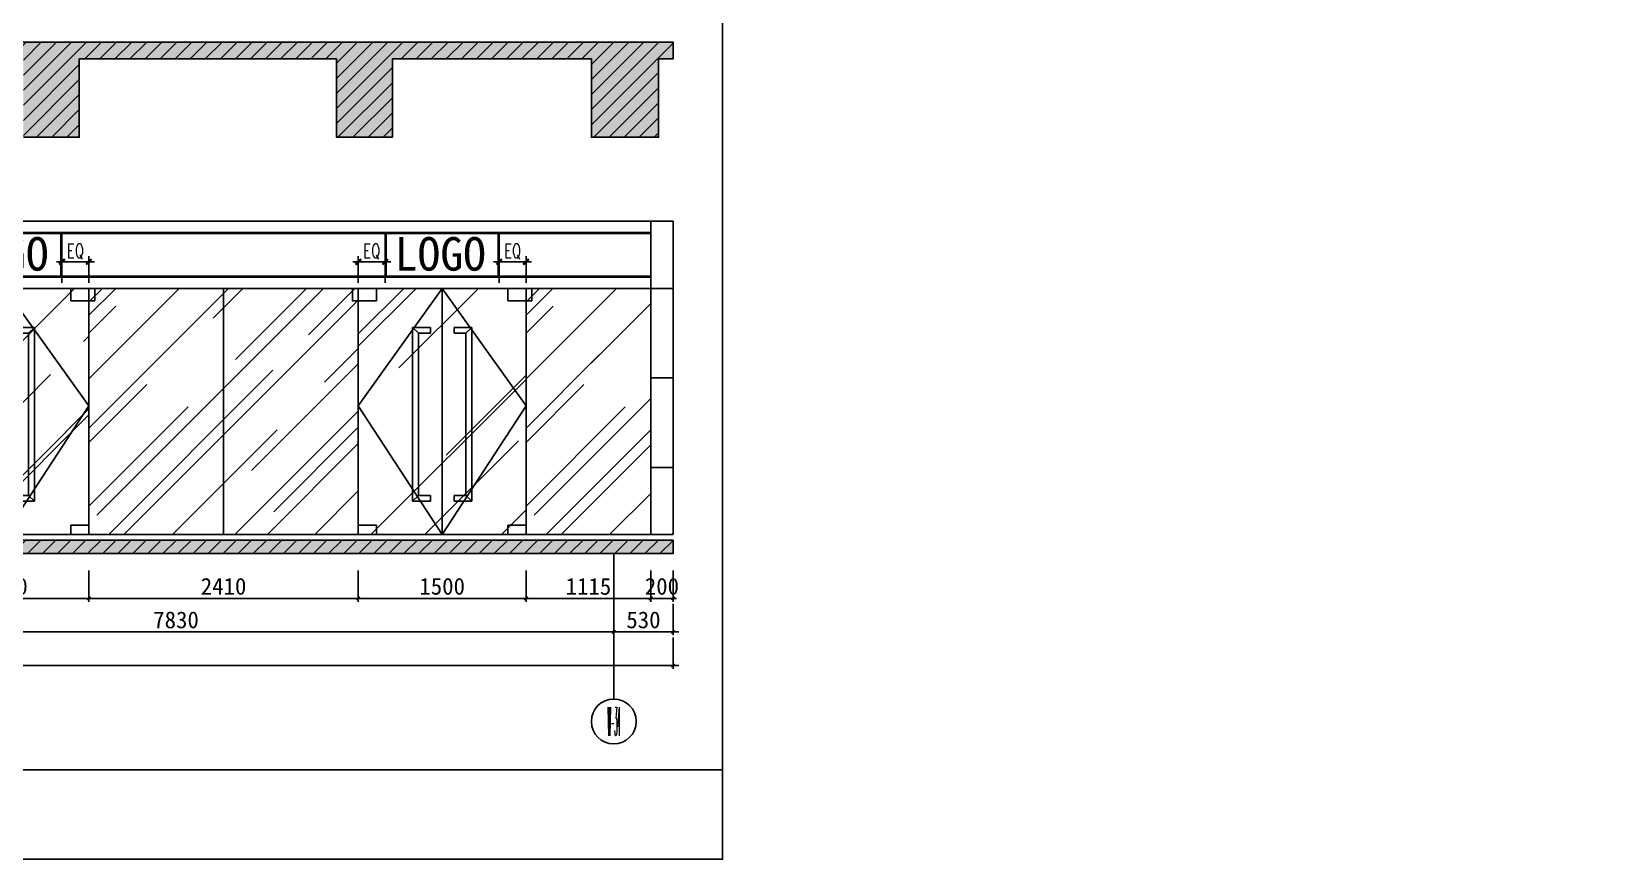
# Model space of a CAD drawing. Header units: millimetres. Extents: x 110215 to 630040, y -488650 to 141897.
# Drawn here: x 481417 to 495622, y 121786 to 129179 of the extents above; entities that cross this region are included whole.
import ezdxf
from ezdxf.enums import TextEntityAlignment as Align
from ezdxf.xclip import XClip

# ---------------------------------------------------------------- set-up
doc = ezdxf.new("R2010")
doc.units = ezdxf.units.MM
doc.header["$LTSCALE"] = 1000
doc.header["$XCLIPFRAME"] = 0
doc.layers.get('Defpoints').update_dxf_attribs({"color": 2})
for name, color, linetype in [('0-118标注', 2, 'Continuous'), ('0-140c立面材料填充', 250, 'Continuous'), ('0-140d立面材料分隔', 146, 'Continuous'), ('0-140立面图剖切线', 4, 'Continuous')]:
    doc.layers.add(name, color=color, linetype=linetype)
doc.styles.add('_TCH_AXIS', font='COMPLEX', dxfattribs={"bigfont": 'GBCBIG'})
doc.styles.add('COMPLEX', font='COMPLEX')
doc.styles.add('TXT', font='txt.shx', dxfattribs={"width": 0.7})
doc.styles.add('繁黑体', font='simhei.ttf')
doc.styles.add('黑体', font='simhei.ttf')
doc.dimstyles.new('50', dxfattribs={"dimscale": 50, "dimtxt": 3, "dimasz": 0.6, "dimexe": 0.6, "dimexo": 0.6, "dimtad": 1, "dimdec": 0, "dimdsep": 46, "dimtxsty": '黑体', "dimblk1": 'ARCHTICK', "dimblk2": 'ARCHTICK', "dimsah": 1, "dimcen": 0, "dimdle": 1, "dimclrd": 251, "dimclre": 251, "dimclrt": 2, "dimadec": 0, "dimazin": 0, "dimtfac": 1, "dimtdec": 0, "dimtix": 1, "dimtmove": 2, "dimatfit": 3, "dimldrblk": 'DOT', "dimfxl": 0, "dimtolj": 1, "dimtzin": 0, "dimarcsym": 0})
doc.dimstyles.new('副本 1-50', dxfattribs={"dimscale": 50, "dimtxt": 2.5, "dimasz": 1, "dimexe": 1, "dimexo": 1, "dimgap": 0.6, "dimtad": 1, "dimdec": 0, "dimrnd": 5, "dimzin": 0, "dimdsep": 46, "dimtxsty": 'TXT', "dimblk": 'ARCHTICK', "dimcen": 4, "dimdle": 1, "dimclrd": 3, "dimclre": 3, "dimclrt": 3, "dimadec": 0, "dimazin": 0, "dimtfac": 1, "dimtdec": 0, "dimtix": 1, "dimtmove": 2, "dimatfit": 3, "dimldrblk": 'ARCHTICK', "dimfxl": 0, "dimtolj": 1, "dimtzin": 0, "dimarcsym": 0})

# ---------------------------------------------------------------- blocks, each defined once
blk = doc.blocks.new('_ArchTick')
at = {"color": 0, "linetype": 'ByBlock', "const_width": 0.4}
blk.add_lwpolyline([(-0.5, -0.5), (0.5, 0.5)], dxfattribs=at)
blk = doc.blocks.new('*D130')
at = {"color": 3, "lineweight": -2, "transparency": 16777216}
for p, q in [((2433331, 314145), (2433331, 314382)), ((2433571, 314145), (2433571, 314382)), ((2433621, 314332), (2433281, 314332))]:
    blk.add_line(p, q, dxfattribs=at)
at = {"layer": 'Defpoints', "color": 0, "transparency": 16777216}
for p in [(2433331, 314332), (2433331, 314095), (2433571, 314095)]:
    blk.add_point(p, dxfattribs=at)
at = {"color": 3, "lineweight": -2, "transparency": 16777216, "xscale": 50, "yscale": 50, "zscale": 50, "rotation": 180}
blk.add_blockref('_ArchTick', (2433331, 314332), dxfattribs=at)
at = {"color": 3, "lineweight": -2, "transparency": 16777216, "xscale": 50, "yscale": 50, "zscale": 50}
blk.add_blockref('_ArchTick', (2433571, 314332), dxfattribs=at)
at = {"color": 3, "transparency": 16777216, "insert": (2433451, 314425), "char_height": 125, "attachment_point": 5, "style": 'TXT'}
blk.add_mtext('\\A1;EQ', dxfattribs=at)
blk = doc.blocks.new('*D131')
at = {"color": 3, "lineweight": -2, "transparency": 16777216}
for p, q in [((2432071, 314145), (2432071, 314382)), ((2432311, 314145), (2432311, 314382)), ((2432021, 314332), (2432361, 314332))]:
    blk.add_line(p, q, dxfattribs=at)
at = {"layer": 'Defpoints', "color": 0, "transparency": 16777216}
for p in [(2432311, 314332), (2432071, 314095), (2432311, 314095)]:
    blk.add_point(p, dxfattribs=at)
at = {"color": 3, "lineweight": -2, "transparency": 16777216, "xscale": 50, "yscale": 50, "zscale": 50, "rotation": 180}
blk.add_blockref('_ArchTick', (2432071, 314332), dxfattribs=at)
at = {"color": 3, "lineweight": -2, "transparency": 16777216, "xscale": 50, "yscale": 50, "zscale": 50}
blk.add_blockref('_ArchTick', (2432311, 314332), dxfattribs=at)
at = {"color": 3, "transparency": 16777216, "insert": (2432191, 314425), "char_height": 125, "attachment_point": 5, "style": 'TXT'}
blk.add_mtext('\\A1;EQ', dxfattribs=at)
blk = doc.blocks.new('*D514')
at = {"color": 251, "lineweight": -2, "transparency": 16777216}
for p, q in [((511235, 131416), (511235, 131136)), ((512735, 131416), (512735, 131136)), ((511185, 131166), (512785, 131166))]:
    blk.add_line(p, q, dxfattribs=at)
at = {"layer": 'Defpoints', "color": 0, "transparency": 16777216}
for p in [(511235, 131566), (512735, 131566), (512735, 131166)]:
    blk.add_point(p, dxfattribs=at)
at = {"color": 251, "lineweight": -2, "transparency": 16777216, "xscale": 30, "yscale": 30, "zscale": 30, "rotation": 180}
blk.add_blockref('_ArchTick', (511235, 131166), dxfattribs=at)
at = {"color": 251, "lineweight": -2, "transparency": 16777216, "xscale": 30, "yscale": 30, "zscale": 30}
blk.add_blockref('_ArchTick', (512735, 131166), dxfattribs=at)
at = {"color": 2, "transparency": 16777216, "insert": (511985, 131273), "char_height": 150, "attachment_point": 5, "style": '黑体'}
blk.add_mtext('\\A1;1500', dxfattribs=at)
blk = doc.blocks.new('_DOT')
at = {"color": 0, "linetype": 'ByBlock'}
blk.add_line((-0.5, 0), (-1, 0), dxfattribs=at)
at = {"color": 0, "linetype": 'ByBlock', "const_width": 0.5}
blk.add_lwpolyline([(-0.25, 0, 1), (0.25, 0, 1)], format="xyb", close=True, dxfattribs=at)
blk = doc.blocks.new('*D515')
at = {"color": 251, "lineweight": -2, "transparency": 16777216}
for p, q in [((512735, 131416), (512735, 131136)), ((515145, 131416), (515145, 131136)), ((512685, 131166), (515195, 131166))]:
    blk.add_line(p, q, dxfattribs=at)
at = {"layer": 'Defpoints', "color": 0, "transparency": 16777216}
for p in [(512735, 131566), (515145, 131566), (515145, 131166)]:
    blk.add_point(p, dxfattribs=at)
at = {"color": 251, "lineweight": -2, "transparency": 16777216, "xscale": 30, "yscale": 30, "zscale": 30, "rotation": 180}
blk.add_blockref('_ArchTick', (512735, 131166), dxfattribs=at)
at = {"color": 251, "lineweight": -2, "transparency": 16777216, "xscale": 30, "yscale": 30, "zscale": 30}
blk.add_blockref('_ArchTick', (515145, 131166), dxfattribs=at)
at = {"color": 2, "transparency": 16777216, "insert": (513940, 131273), "char_height": 150, "attachment_point": 5, "style": '黑体'}
blk.add_mtext('\\A1;2410', dxfattribs=at)
blk = doc.blocks.new('*D516')
at = {"color": 251, "lineweight": -2, "transparency": 16777216}
for p, q in [((515145, 131416), (515145, 131136)), ((516645, 131416), (516645, 131136)), ((515095, 131166), (516695, 131166))]:
    blk.add_line(p, q, dxfattribs=at)
at = {"layer": 'Defpoints', "color": 0, "transparency": 16777216}
for p in [(515145, 131566), (516645, 131566), (516645, 131166)]:
    blk.add_point(p, dxfattribs=at)
at = {"color": 251, "lineweight": -2, "transparency": 16777216, "xscale": 30, "yscale": 30, "zscale": 30, "rotation": 180}
blk.add_blockref('_ArchTick', (515145, 131166), dxfattribs=at)
at = {"color": 251, "lineweight": -2, "transparency": 16777216, "xscale": 30, "yscale": 30, "zscale": 30}
blk.add_blockref('_ArchTick', (516645, 131166), dxfattribs=at)
at = {"color": 2, "transparency": 16777216, "insert": (515895, 131273), "char_height": 150, "attachment_point": 5, "style": '黑体'}
blk.add_mtext('\\A1;1500', dxfattribs=at)
blk = doc.blocks.new('*D517')
at = {"color": 251, "lineweight": -2, "transparency": 16777216}
for p, q in [((516645, 131416), (516645, 131136)), ((517760, 131416), (517760, 131136)), ((516595, 131166), (517810, 131166))]:
    blk.add_line(p, q, dxfattribs=at)
at = {"layer": 'Defpoints', "color": 0, "transparency": 16777216}
for p in [(516645, 131566), (517760, 131566), (517760, 131166)]:
    blk.add_point(p, dxfattribs=at)
at = {"color": 251, "lineweight": -2, "transparency": 16777216, "xscale": 30, "yscale": 30, "zscale": 30, "rotation": 180}
blk.add_blockref('_ArchTick', (516645, 131166), dxfattribs=at)
at = {"color": 251, "lineweight": -2, "transparency": 16777216, "xscale": 30, "yscale": 30, "zscale": 30}
blk.add_blockref('_ArchTick', (517760, 131166), dxfattribs=at)
at = {"color": 2, "transparency": 16777216, "insert": (517203, 131272), "char_height": 150, "attachment_point": 5, "style": '黑体'}
blk.add_mtext('\\A1;1115', dxfattribs=at)
blk = doc.blocks.new('*D518')
at = {"color": 251, "lineweight": -2, "transparency": 16777216}
for p, q in [((517760, 131416), (517760, 131136)), ((517960, 131416), (517960, 131136)), ((517760, 131166), (517730, 131166)), ((517760, 131166), (517960, 131166)), ((517960, 131166), (517990, 131166))]:
    blk.add_line(p, q, dxfattribs=at)
at = {"layer": 'Defpoints', "color": 0, "transparency": 16777216}
for p in [(517760, 131566), (517960, 131566), (517960, 131166)]:
    blk.add_point(p, dxfattribs=at)
at = {"color": 251, "lineweight": -2, "transparency": 16777216, "xscale": 30, "yscale": 30, "zscale": 30}
blk.add_blockref('_ArchTick', (517760, 131166), dxfattribs=at)
at = {"color": 251, "lineweight": -2, "transparency": 16777216, "xscale": 30, "yscale": 30, "zscale": 30, "rotation": 180}
blk.add_blockref('_ArchTick', (517960, 131166), dxfattribs=at)
at = {"color": 2, "transparency": 16777216, "insert": (517860, 131273), "char_height": 150, "attachment_point": 5, "style": '黑体'}
blk.add_mtext('\\A1;200', dxfattribs=at)
blk = doc.blocks.new('*D522')
at = {"color": 251, "lineweight": -2, "transparency": 16777216}
for p, q in [((509600, 131116), (509600, 130836)), ((517430, 131116), (517430, 130836)), ((509550, 130866), (517480, 130866))]:
    blk.add_line(p, q, dxfattribs=at)
at = {"layer": 'Defpoints', "color": 0, "transparency": 16777216}
for p in [(509600, 131166), (517430, 131166), (517430, 130866)]:
    blk.add_point(p, dxfattribs=at)
at = {"color": 251, "lineweight": -2, "transparency": 16777216, "xscale": 30, "yscale": 30, "zscale": 30, "rotation": 180}
blk.add_blockref('_ArchTick', (509600, 130866), dxfattribs=at)
at = {"color": 251, "lineweight": -2, "transparency": 16777216, "xscale": 30, "yscale": 30, "zscale": 30}
blk.add_blockref('_ArchTick', (517430, 130866), dxfattribs=at)
at = {"color": 2, "transparency": 16777216, "insert": (513515, 130973), "char_height": 150, "attachment_point": 5, "style": '黑体'}
blk.add_mtext('\\A1;7830', dxfattribs=at)
blk = doc.blocks.new('*D523')
at = {"color": 251, "lineweight": -2, "transparency": 16777216}
for p, q in [((517430, 131116), (517430, 130836)), ((517960, 131116), (517960, 130836)), ((517380, 130866), (518010, 130866))]:
    blk.add_line(p, q, dxfattribs=at)
at = {"layer": 'Defpoints', "color": 0, "transparency": 16777216}
for p in [(517430, 131166), (517960, 131166), (517960, 130866)]:
    blk.add_point(p, dxfattribs=at)
at = {"color": 251, "lineweight": -2, "transparency": 16777216, "xscale": 30, "yscale": 30, "zscale": 30, "rotation": 180}
blk.add_blockref('_ArchTick', (517430, 130866), dxfattribs=at)
at = {"color": 251, "lineweight": -2, "transparency": 16777216, "xscale": 30, "yscale": 30, "zscale": 30}
blk.add_blockref('_ArchTick', (517960, 130866), dxfattribs=at)
at = {"color": 2, "transparency": 16777216, "insert": (517695, 130973), "char_height": 150, "attachment_point": 5, "style": '黑体'}
blk.add_mtext('\\A1;530', dxfattribs=at)
blk = doc.blocks.new('*D524')
at = {"color": 251, "lineweight": -2, "transparency": 16777216}
for p, q in [((492400, 130816), (492400, 130536)), ((517960, 130816), (517960, 130536)), ((518010, 130566), (492350, 130566))]:
    blk.add_line(p, q, dxfattribs=at)
at = {"layer": 'Defpoints', "color": 0, "transparency": 16777216}
for p in [(492400, 130866), (517960, 130866), (492400, 130566)]:
    blk.add_point(p, dxfattribs=at)
at = {"color": 251, "lineweight": -2, "transparency": 16777216, "xscale": 30, "yscale": 30, "zscale": 30, "rotation": 180}
blk.add_blockref('_ArchTick', (492400, 130566), dxfattribs=at)
at = {"color": 251, "lineweight": -2, "transparency": 16777216, "xscale": 30, "yscale": 30, "zscale": 30}
blk.add_blockref('_ArchTick', (517960, 130566), dxfattribs=at)
at = {"color": 2, "transparency": 16777216, "insert": (505180, 130673), "char_height": 150, "attachment_point": 5, "style": '黑体'}
blk.add_mtext('\\A1;25560', dxfattribs=at)
blk = doc.blocks.new('_AXISO')
blk.add_circle((0, 0), 0.5)
at = {"style": 'COMPLEX', "width": 1.041667}
blk.add_attdef('A', text='', height=0.56, dxfattribs=at).set_placement((-0.25, -0.28), (0.25, -0.28), align=Align.FIT)
blk = doc.blocks.new('*D437')
at = {"color": 251, "lineweight": -2, "transparency": 16777216}
for p, q in [((569002, 123951), (569002, 123671)), ((605067, 123951), (605067, 123671)), ((605117, 123701), (568952, 123701))]:
    blk.add_line(p, q, dxfattribs=at)
at = {"layer": 'Defpoints', "color": 0, "transparency": 16777216}
for p in [(569002, 124001), (605067, 124001), (569002, 123701)]:
    blk.add_point(p, dxfattribs=at)
at = {"color": 251, "lineweight": -2, "transparency": 16777216, "xscale": 30, "yscale": 30, "zscale": 30, "rotation": 180}
blk.add_blockref('_ArchTick', (569002, 123701), dxfattribs=at)
at = {"color": 251, "lineweight": -2, "transparency": 16777216, "xscale": 30, "yscale": 30, "zscale": 30}
blk.add_blockref('_ArchTick', (605067, 123701), dxfattribs=at)
at = {"color": 2, "transparency": 16777216, "insert": (587034, 123808), "char_height": 150, "attachment_point": 5, "style": '黑体'}
blk.add_mtext('\\A1;36065', dxfattribs=at)
blk = doc.blocks.new('kjlkj')
at = {"layer": '0-140c立面材料填充'}
h = blk.add_hatch(dxfattribs=at)
h.set_pattern_fill('AR-RROOF', color=256, scale=50, angle=45, style=0)
h.set_pattern_definition([(45, (2419215.6, 311894.9), (1077.63, 2873.68), [19050, -2540, 6350, -1270]), (45, (2419961, 313538.3), (-2092.4, 296.35), [3810, -419.1, 7620, -952.5]), (45, (2418901.25, 313107.2), (4068.056, 5271.41), [10160, -1778, 5080, -1270])])
h.paths.add_polyline_path([(2433571.1, 314094.9), (2432071.1, 314094.9), (2432071.1, 311894.9), (2433571.1, 311894.9)])
at = {"color": 8}
for p, q in [((2432311.1, 314194.9), (2432311.1, 314594.9)), ((2432321.1, 314194.9), (2432321.1, 314594.9)), ((2433321.1, 314194.9), (2433321.1, 314594.9)), ((2433331.1, 314194.9), (2433331.1, 314594.9))]:
    blk.add_line(p, q, dxfattribs=at)
for points in [[(2432821.1, 314094.9), (2432071.1, 313044.9), (2432821.1, 311894.9)], [(2432821.1, 314094.9), (2433571.1, 313044.9), (2432821.1, 311894.9)]]:
    blk.add_lwpolyline(points, dxfattribs=at)
at = {"layer": '0-140d立面材料分隔'}
for p, q in [((2432071.1, 314094.9), (2432071.1, 311894.9)), ((2432821.1, 314094.9), (2432821.1, 311894.9)), ((2433571.1, 314094.9), (2433571.1, 311894.9))]:
    blk.add_line(p, q, dxfattribs=at)
at = {"layer": '0-140d立面材料分隔', "color": 1}
for p, q in [((2432609.7, 313694.9, -219.5), (2432556.9, 313744.9, -219.5)), ((2432556.9, 313744.9, -219.5), (2432556.9, 312194.9)), ((2432556.9, 313744.9, -219.5), (2432715.4, 313744.9, -219.5)), ((2432609.7, 313694.9, -219.5), (2432609.7, 312244.9)), ((2432609.7, 313694.9, -219.5), (2432715.4, 313694.9, -219.5)), ((2432715.4, 313744.9, -219.5), (2432715.4, 313694.9, -219.5)), ((2432926.8, 313744.9, -219.5), (2432926.8, 313694.9, -219.5)), ((2433085.4, 313744.9, -219.5), (2432926.8, 313744.9, -219.5)), ((2433032.5, 313694.9, -219.5), (2432926.8, 313694.9, -219.5)), ((2433032.5, 313694.9, -219.5), (2433085.4, 313744.9, -219.5)), ((2433032.5, 313694.9, -219.5), (2433032.5, 312244.9)), ((2433085.4, 313744.9, -219.5), (2433085.4, 312194.9)), ((2432609.7, 312244.9), (2432556.9, 312194.9)), ((2432715.4, 312244.9), (2432609.7, 312244.9)), ((2432715.4, 312244.9), (2432715.4, 312194.9)), ((2432926.8, 312244.9), (2433032.5, 312244.9)), ((2432926.8, 312244.9), (2432926.8, 312194.9)), ((2433032.5, 312244.9), (2433085.4, 312194.9)), ((2432715.4, 312194.9), (2432556.9, 312194.9)), ((2432926.8, 312194.9), (2433085.4, 312194.9))]:
    blk.add_line(p, q, dxfattribs=at)
for points in [[(2432018.3, 314094.9), (2432233.1, 314094.9), (2432233.1, 313984.9), (2432018.3, 313984.9)], [(2433409.2, 314094.9), (2433624, 314094.9), (2433624, 313984.9), (2433409.2, 313984.9)], [(2432071.1, 311978.2), (2432233.1, 311978.2), (2432233.1, 311894.9), (2432071.1, 311894.9)], [(2433409.2, 311978.2), (2433571.1, 311978.2), (2433571.1, 311894.9), (2433409.2, 311894.9)]]:
    blk.add_lwpolyline(points, close=True, dxfattribs=at)
at = {"color": 1, "style": '繁黑体'}
blk.add_text('LOGO', height=300, dxfattribs=at).set_placement((2432396, 314253.3, -219.5))
at = {"color": 8}
dim = blk.add_linear_dim(base=(2432311.1, 314332.1), p1=(2432071.1, 314094.9), p2=(2432311.1, 314094.9), text='EQ', dimstyle='副本 1-50', dxfattribs=at)
dim.commit()
dim.dimension.update_dxf_attribs({"geometry": '*D131', "text_midpoint": (2432191.1, 314424.6)})
dim = blk.add_linear_dim(base=(2433331.1, 314332.1), p1=(2433571.1, 314094.9), p2=(2433331.1, 314094.9), angle=180, text='EQ', dimstyle='副本 1-50', dxfattribs=at)
dim.commit()
dim.dimension.update_dxf_attribs({"geometry": '*D130', "text_midpoint": (2433451.1, 314424.6)})
blk = doc.blocks.new('fvdsdsfs')
h = blk.add_hatch()
h.set_pattern_fill('ANSI31', color=250, scale=30)
h.set_pattern_definition([(45, (-113752.26, -3190.91), (-67.351921, 67.351921), [])])
h.paths.add_polyline_path([(492399.8, 131686), (517960.2, 131686), (517960.2, 131566), (492399.8, 131566)])
h.paths.add_polyline_path([(504250, 135986), (506550, 135986), (506550, 135286), (507050, 135286), (507050, 135986), (508636.5, 135986), (508636.5, 135286), (509035.6, 135286), (509035.6, 135986), (509374.3, 135986), (509374.3, 135286), (509874.3, 135286), (509874.3, 135986), (512150, 135986), (512150, 135286), (512650, 135286), (512650, 135986), (514950, 135986), (514950, 135286), (515450, 135286), (515450, 135986), (517229.9, 135986), (517229.9, 135286), (517830.5, 135286), (517830.5, 135986), (517960.2, 135986), (517960.2, 136136), (492399.8, 136136), (492399.8, 135986), (492697.2, 135986), (492697.2, 135286), (493297.2, 135286), (493297.2, 135986), (495700, 135986), (495700, 135286), (496200, 135286), (496200, 135986), (497850, 135986), (497850, 135286), (498350, 135286), (498350, 135986), (500900, 135986), (500900, 135286), (501500, 135286), (501500, 135986), (503750, 135986), (503750, 135286), (504250, 135286)])
at = {"layer": '0-140c立面材料填充'}
h = blk.add_hatch(dxfattribs=at)
h.set_pattern_fill('AR-CONC', color=256)
h.set_pattern_definition([(50, (-113752.26, -3190.91), (182.18467, -15.939086), [19.05, -209.55]), (355, (-113752.26, -3190.91), (-35.24342, 191.056845), [15.24, -167.640584]), (100.451445, (-113737.08, -3192.24), (146.941247, 175.11775), [16.19001, -178.090245]), (46.1842, (-113752.26, -3140.11), (271.07904, -42.04233), [28.575, -314.325]), (96.635558, (-113729.67, -3143.62), (237.40413, 247.42612), [24.28502, -267.13561]), (351.18415, (-113752.26, -3140.1), (237.40413, 247.42612), [22.85997, -251.45973]), (21, (-113726.86, -3152.81), (151.61439, -102.265198), [19.05, -209.55]), (326, (-113726.86, -3152.81), (61.80203, 184.187966), [15.24, -167.64]), (71.451445, (-113714.23, -3161.34), (213.41642, 81.92277), [16.19001, -178.08994]), (37.5, (-113752.26, -3190.91), (3.088603, 84.555039), [0, -165.608, 0, -170.18, 0, -168.275]), (7.5, (-113752.26, -3190.91), (66.819663, 100.180575), [0, -97.028, 0, -161.798, 0, -64.135]), (327.5, (-113808.9, -3190.91), (135.590595, -5.728744), [0, -63.5, 0, -198.12, 0, -262.89]), (317.5, (-113834.3, -3190.91), (148.129181, 25.42649), [0, -82.55, 0, -131.572, 0, -186.69])])
h.paths.add_polyline_path([(492399.8, 131686), (517960.2, 131686), (517960.2, 131566), (492399.8, 131566)])
h.paths.add_polyline_path([(504250, 135986), (506550, 135986), (506550, 135286), (507050, 135286), (507050, 135986), (508636.5, 135986), (508636.5, 135286), (509035.6, 135286), (509035.6, 135986), (509374.3, 135986), (509374.3, 135286), (509874.3, 135286), (509874.3, 135986), (512150, 135986), (512150, 135286), (512650, 135286), (512650, 135986), (514950, 135986), (514950, 135286), (515450, 135286), (515450, 135986), (517229.9, 135986), (517229.9, 135286), (517830.5, 135286), (517830.5, 135986), (517960.2, 135986), (517960.2, 136136), (492399.8, 136136), (492399.8, 135986), (492697.2, 135986), (492697.2, 135286), (493297.2, 135286), (493297.2, 135986), (495700, 135986), (495700, 135286), (496200, 135286), (496200, 135986), (497850, 135986), (497850, 135286), (498350, 135286), (498350, 135986), (500900, 135986), (500900, 135286), (501500, 135286), (501500, 135986), (503750, 135986), (503750, 135286), (504250, 135286)])
h = blk.add_hatch(dxfattribs=at)
h.set_pattern_fill('AR-RROOF', color=256, scale=600, angle=45)
h.set_pattern_definition([(45, (518654.4, 218366.5), (509.117, 1357.645), [9000, -1200, 3000, -600]), (45, (519006.5, 219142.9), (-988.535, 140.007), [1800, -198, 3600, -450]), (45, (518505.9, 218939.27), (1921.9162, 2490.43), [4800, -840, 2400, -600])])
h.paths.add_polyline_path([(515145.2, 131736), (515145.2, 133936), (512735.2, 133936), (512735.2, 131736)])
h = blk.add_hatch(dxfattribs=at)
h.set_pattern_fill('AR-RROOF', color=256, scale=600, angle=45)
h.set_pattern_definition([(45, (522564.4, 218366.5), (509.117, 1357.645), [9000, -1200, 3000, -600]), (45, (522916.5, 219142.9), (-988.535, 140.007), [1800, -198, 3600, -450]), (45, (522415.9, 218939.27), (1921.9162, 2490.43), [4800, -840, 2400, -600])])
h.paths.add_polyline_path([(517760.2, 131736), (517760.2, 133936), (516645.2, 133936), (516645.2, 131736)])
blk.add_lwpolyline([(512150, 135286), (512650, 135286), (512650, 135986), (514950, 135986), (514950, 135286), (515450, 135286), (515450, 135986), (517229.9, 135986), (517229.9, 135286), (517830.5, 135286), (517830.5, 135986), (517960.2, 135986), (517960.2, 136136), (492399.8, 136136)])
blk.add_lwpolyline([(492399.8, 131686), (517960.2, 131686), (517960.2, 131566), (492399.8, 131566)], close=True)
at = {"layer": '0-118标注'}
blk.add_line((517429.8, 130266, 13.8), (517429.8, 131566), dxfattribs=at)
at = {"layer": '0-140c立面材料填充', "color": 251}
for p, q in [((513940.2, 131736), (513940.2, 133936)), ((517960.2, 133936), (517760.2, 133936)), ((517960.2, 133136), (517760.2, 133136)), ((517960.2, 132336), (517760.2, 132336))]:
    blk.add_line(p, q, dxfattribs=at)
at = {"layer": '0-140d立面材料分隔'}
for p, q in [((517760.2, 134536), (517760.2, 131736)), ((509925.2, 134436), (517760.2, 134436)), ((509925.2, 134426), (517760.2, 134426)), ((509925.2, 134046), (517760.2, 134046)), ((509925.2, 134036), (517760.2, 134036)), ((509925.2, 133936), (517760.2, 133936))]:
    blk.add_line(p, q, dxfattribs=at)
at = {"layer": '0-140立面图剖切线'}
for p, q in [((492399.8, 134536), (517960.2, 134536)), ((517960.2, 131736), (517960.2, 134536)), ((492399.8, 131736), (517960.2, 131736))]:
    blk.add_line(p, q, dxfattribs=at)
at = {"color": 8}
for p in [(-1920835.9, -180158.9), (-1916925.9, -180158.9)]:
    blk.add_blockref('kjlkj', p, dxfattribs=at)
at = {"layer": '0-118标注'}
ref = blk.add_blockref('_AXISO', (517429.8, 130066, 13.8), dxfattribs=dict(at, xscale=400, yscale=400, zscale=400))
ref.add_attrib('A', 'W-34', dxfattribs={"layer": '0', "height": 257.36, "style": '_TCH_AXIS', "width": 0.105882}).set_placement((517374.7, 129937.3, 13.8), (517485, 129937.3, 13.8), align=Align.FIT)
for base, p1, p2, picture, middle in [((512735.2, 131166), (511235.2, 131566), (512735.2, 131566), '*D514', (511985.2, 131273.1)), ((515145.2, 131166), (512735.2, 131566), (515145.2, 131566), '*D515', (513940.2, 131273.1)), ((516645.2, 131166), (515145.2, 131566), (516645.2, 131566), '*D516', (515895.2, 131273.1)), ((517760.2, 131166), (516645.2, 131566), (517760.2, 131566), '*D517', (517202.7, 131272.3)), ((517960.2, 131166), (517760.2, 131566), (517960.2, 131566), '*D518', (517860.2, 131273.1)), ((517429.8, 130866), (509599.8, 131166), (517429.8, 131166), '*D522', (513514.8, 130973.1)), ((517960.2, 130866), (517429.8, 131166), (517960.2, 131166), '*D523', (517695, 130973.1)), ((492399.8, 130566), (517960.2, 130866), (492399.8, 130866), '*D524', (505180, 130673.1))]:
    dim = blk.add_linear_dim(base=base, p1=p1, p2=p2, dimstyle='50', override={"dimfxl": 5, "dimarcsym": 1})
    dim.commit()
    dim.dimension.update_dxf_attribs({"geometry": picture, "text_midpoint": middle})
blk = doc.blocks.new('cfdds')
h = blk.add_hatch()
h.set_pattern_fill('ANSI31', color=250, scale=30)
h.paths.add_polyline_path([(569002.7, 129271.3), (569002.7, 129121.3), (571052.1, 129121.3), (571052.1, 128421.3), (571552.1, 128421.3), (571552.1, 129121.3), (572652.2, 129121.3), (572652.2, 128421.3), (573252.2, 128421.3), (573252.2, 129121.3), (575834.9, 129121.3), (575834.9, 128421.3), (576334.9, 128421.3), (576334.9, 128725.6), (576334.9, 129121.3), (578803.3, 129121.3), (578803.3, 128421.3), (579303.3, 128421.3), (579303.3, 129121.3), (581052.3, 129121.3), (581052.3, 128421.3), (581652.3, 128421.3), (581652.3, 129121.3), (583056.5, 129121.3), (583056.5, 128421.3), (583556.5, 128421.3), (583556.5, 129121.3), (586382.5, 129121.3), (586382.5, 128421.3), (586882.5, 128421.3), (586882.5, 129121.3), (589777, 129121.3), (589777, 128421.3), (590377, 128421.3), (590377, 129121.3), (593658.5, 129121.3), (593658.5, 128421.3), (594281.9, 128421.3), (594281.9, 129121.3), (597826.3, 129121.3), (597826.3, 128421.3), (598441.1, 128421.3), (598441.1, 129121.3), (601652.3, 129121.3), (601652.3, 128421.3), (602252.3, 128421.3), (602252.3, 129121.3), (605067.7, 129121.3), (605067.7, 129271.3)])
h.paths.add_polyline_path([(569002.7, 124821.3), (605067.7, 124821.3), (605067.7, 124701.3), (569002.7, 124701.3)])
at = {"layer": '0-140c立面材料填充'}
h = blk.add_hatch(dxfattribs=at)
h.set_pattern_fill('AR-CONC', color=256)
h.paths.add_polyline_path([(569002.7, 129271.3), (569002.7, 129121.3), (571052.1, 129121.3), (571052.1, 128421.3), (571552.1, 128421.3), (571552.1, 129121.3), (572652.2, 129121.3), (572652.2, 128421.3), (573252.2, 128421.3), (573252.2, 129121.3), (575834.9, 129121.3), (575834.9, 128421.3), (576334.9, 128421.3), (576334.9, 128725.6), (576334.9, 129121.3), (578803.3, 129121.3), (578803.3, 128421.3), (579303.3, 128421.3), (579303.3, 129121.3), (581052.3, 129121.3), (581052.3, 128421.3), (581652.3, 128421.3), (581652.3, 129121.3), (583056.5, 129121.3), (583056.5, 128421.3), (583556.5, 128421.3), (583556.5, 129121.3), (586382.5, 129121.3), (586382.5, 128421.3), (586882.5, 128421.3), (586882.5, 129121.3), (589777, 129121.3), (589777, 128421.3), (590377, 128421.3), (590377, 129121.3), (593658.5, 129121.3), (593658.5, 128421.3), (594281.9, 128421.3), (594281.9, 129121.3), (597826.3, 129121.3), (597826.3, 128421.3), (598441.1, 128421.3), (598441.1, 129121.3), (601652.3, 129121.3), (601652.3, 128421.3), (602252.3, 128421.3), (602252.3, 129121.3), (605067.7, 129121.3), (605067.7, 129271.3)])
h.paths.add_polyline_path([(569002.7, 124821.3), (605067.7, 124821.3), (605067.7, 124701.3), (569002.7, 124701.3)])
for points in [[(569002.7, 129271.3), (569002.7, 129121.3), (571052.1, 129121.3), (571052.1, 128421.3), (571552.1, 128421.3), (571552.1, 129121.3), (572652.2, 129121.3), (572652.2, 128421.3), (573252.2, 128421.3), (573252.2, 129121.3), (575834.9, 129121.3), (575834.9, 128421.3), (576334.9, 128421.3), (576334.9, 128725.6), (576334.9, 129121.3), (578803.3, 129121.3), (578803.3, 128421.3), (579303.3, 128421.3), (579303.3, 129121.3), (581052.3, 129121.3)], [(605067.7, 129271.3), (569002.7, 129271.3)]]:
    blk.add_lwpolyline(points)
blk.add_lwpolyline([(569002.7, 124821.3), (605067.7, 124821.3), (605067.7, 124701.3), (569002.7, 124701.3)], close=True)
at = {"layer": '0-140立面图剖切线'}
for p, q in [((569002.7, 127671.3), (605067.7, 127671.3)), ((569002.7, 124871.3), (605067.7, 124871.3))]:
    blk.add_line(p, q, dxfattribs=at)
dim = blk.add_linear_dim(base=(569001.7, 123701.3), p1=(605066.7, 124001.3), p2=(569001.7, 124001.3), dimstyle='50', override={"dimfxl": 5, "dimarcsym": 1})
dim.commit()
dim.dimension.update_dxf_attribs({"geometry": '*D437', "text_midpoint": (587034.2, 123808.4)})

msp = doc.modelspace()

# ---------------------------------------------------------------- linework, layer by layer
msp.add_line((487594.2, 122585.6), (462048.8, 122585.6))
msp.add_lwpolyline([(462048.8, 141896.8), (487594.2, 141896.8), (487594.2, 121785.6), (462048.8, 121785.6)], close=True)

# ---------------------------------------------------------------- block references
ref = msp.add_blockref('fvdsdsfs', (-30808.3, -7049.9))
XClip(ref).set_block_clipping_path([(493853.5914708911, 129635.5580439658), (518402.5009232569, 138891.1294725373)])
ref = msp.add_blockref('cfdds', (-84632.3, -185.3))
XClip(ref).set_block_clipping_path([(588228.6515771194, 122427.9288008383), (608304.9921194422, 131683.5002294098)])

doc.saveas('drawing.dxf')
